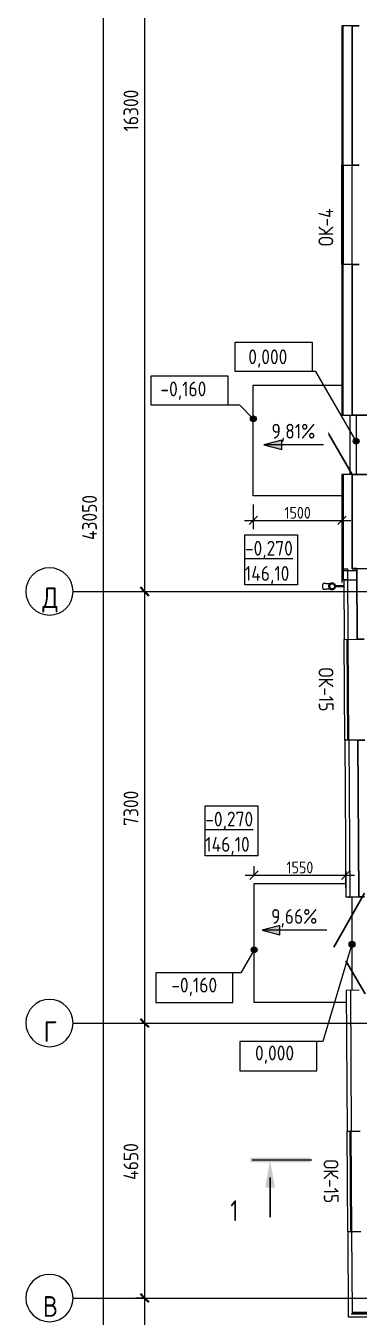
# Model space of a CAD drawing. Header units: millimetres. Extents: x -11345 to 411485, y -9810 to 73012.
# Drawn here: x 19607 to 25246, y 7971 to 29812 of the extents above; entities that cross this region are included whole.
import ezdxf

# ---------------------------------------------------------------- set-up
doc = ezdxf.new("R2010")
doc.units = ezdxf.units.MM
doc.linetypes.add('ADSK_Линия сетки', pattern=[25, 20, -2.5, 0, -2.5])
for name, color, linetype, lineweight in [('Аннотация', 7, 'Continuous', 18), ('Двери', 7, 'Continuous', 9), ('Марки окон', 7, 'Continuous', 20), ('Обобщенные модели', 7, 'Continuous', 18), ('Оси', 253, 'Continuous', 9), ('Отметки', 7, 'Continuous', 9), ('Перекрытие', 7, 'Continuous', 9), ('Размеры', 7, 'Continuous', 5), ('Размеры-100', 7, 'Continuous', 5), ('Разрезы', 7, 'Continuous', 9), ('Стены внутренние', 7, 'Continuous', 18), ('Стены наружные', 7, 'Continuous', 18), ('Стены несущие', 7, 'Continuous', 30), ('Стены отделка', 7, 'Continuous', 30), ('Стены штриховка', 7, 'Continuous', 9)]:
    doc.layers.add(name, color=color, linetype=linetype, lineweight=lineweight)
doc.styles.add('GOST Common_1', font='GOST_Common.ttf', dxfattribs={"width": 0.9, "height": 350})
doc.styles.add('GOST Common_2', font='GOST_Common.ttf', dxfattribs={"width": 0.9, "height": 250})
doc.styles.add('GOST Common_3', font='GOST_Common.ttf', dxfattribs={"width": 0.9, "height": 250})
doc.styles.add('GOST Common_4', font='GOST_Common.ttf', dxfattribs={"width": 0.8, "height": 350})
doc.styles.add('GOST Common_7', font='GOST_Common.ttf', dxfattribs={"width": 0.9, "height": 200})
doc.dimstyles.new('ADSK_Основной_2_5_мм', dxfattribs={"dimscale": 304.8, "dimtxt": 251.428749, "dimasz": 0.463911, "dimexe": 0.492126, "dimexo": 0.492126, "dimgap": 0.098425, "dimtad": 1, "dimrnd": 0.01, "dimdsep": 46, "dimtxsty": 'GOST Common_3', "dimblk1": 'OBLIQUE', "dimblk2": 'OBLIQUE', "dimsah": 1, "dimcen": 0.09, "dimdle": 0.492126, "dimazin": 2, "dimtfac": 1, "dimtdec": 4, "dimtix": 1, "dimtmove": 0, "dimatfit": 3, "dimfxl": 1, "dimtvp": 1, "dimtolj": 1, "dimtzin": 0, "dimlwd": 20, "dimlwe": 20, "dimarcsym": 2})
doc.dimstyles.new('ADSK_Основной_2_мм', dxfattribs={"dimscale": 304.8, "dimtxt": 201.142999, "dimasz": 0.463911, "dimexe": 0.492126, "dimexo": 0.492126, "dimgap": 0.098425, "dimtad": 1, "dimrnd": 0.01, "dimdsep": 46, "dimtxsty": 'GOST Common_7', "dimblk1": 'OBLIQUE', "dimblk2": 'OBLIQUE', "dimsah": 1, "dimcen": 0.09, "dimdle": 0.492126, "dimazin": 2, "dimtfac": 1, "dimtdec": 4, "dimtix": 1, "dimtmove": 0, "dimatfit": 3, "dimfxl": 1, "dimtvp": 1, "dimtolj": 1, "dimtzin": 0, "dimlwd": 20, "dimlwe": 20, "dimarcsym": 2})

# ---------------------------------------------------------------- blocks, each defined once
blk = doc.blocks.new('AC_Дверь_Однопольная_Стальная - 960х2080h ДН-5п-2649377-План 1-го этажа')
at = {"layer": 'Двери', "lineweight": 30}
blk.add_line((-500, 280), (366, 780), dxfattribs=at)
blk = doc.blocks.new('AC_Дверь_Двупольная_Стальная - 1700х2100h В_ДН-6л-2587719-План 1-го этажа')
at = {"layer": 'Двери', "lineweight": 30}
for p, q in [((850, 220), (-59, 745)), ((-850, 220), (-287, 545))]:
    blk.add_line(p, q, dxfattribs=at)
blk = doc.blocks.new('Водосток - Тип 1 _карниз больше 490мм_-5161094-План 1-го этажа')
at = {"layer": 'Обобщенные модели', "lineweight": 9}
h = blk.add_hatch(dxfattribs=at)
h.set_pattern_fill('FP_25', color=256, style=0, pattern_type=2)
h.set_pattern_definition([(314.706, (-20244.53, -7002.02), (106.6089, 105.5204), [])])
h.paths.add_polyline_path([(76, 171), (77, 147), (86, 129), (103, 115), (125, 110), (147, 115), (164, 129), (174, 150), (173, 172), (164, 191), (147, 205), (125, 210), (102, 204), (86, 191), (77, 172)])
at = {"layer": 'Обобщенные модели'}
for p, q in [((75, 306), (75, 264)), ((175, 264), (175, 306)), ((120, 109), (120, -30)), ((130, -30), (130, 109)), ((120, -30), (130, -30))]:
    blk.add_line(p, q, dxfattribs=at)
at = {"layer": 'Обобщенные модели', "flags": 128}
for points in [[(75, 173), (75, 174), (75, 177), (75, 180), (75, 183), (75, 186), (75, 190), (75, 193), (75, 197), (75, 201), (75, 205), (75, 210), (75, 214), (75, 219), (75, 224), (75, 229), (75, 234), (75, 239), (75, 245), (75, 250), (75, 256), (75, 261), (75, 264)], [(175, 264), (175, 258), (175, 252), (175, 247), (175, 242), (175, 236), (175, 231), (175, 226), (175, 221), (175, 216), (175, 212), (175, 207), (175, 203), (175, 199), (175, 195), (175, 191), (175, 188), (175, 184), (175, 181), (175, 178), (175, 175), (175, 173)]]:
    blk.add_lwpolyline(points, dxfattribs=at)
at = {"layer": 'Обобщенные модели'}
for start, end in [(90, 270), (270, 90)]:
    blk.add_arc((125, 160), 52, start, end, dxfattribs=at)
at = {"layer": 'Обобщенные модели', "lineweight": 40}
for start, end in [(90, 270), (270, 90)]:
    blk.add_arc((125, 160), 50, start, end, dxfattribs=at)
at = {"layer": 'Обобщенные модели'}
for start_param, end_param in [(4.712389, 6.283185), (3.141593, 4.712389)]:
    blk.add_ellipse((125, 306), major_axis=(-50, 0), ratio=0.309017, start_param=start_param, end_param=end_param, dxfattribs=at)
blk = doc.blocks.new('Высотные отметки - Рамка-12095-План 1-го этажа')
at = {"layer": 'Аннотация', "lineweight": 20}
for p, q in [((-6.5, 0), (-6.5, 5)), ((-6.5, 5), (6.5, 5)), ((6.5, 5), (6.5, 0)), ((6.5, 0), (-6.5, 0))]:
    blk.add_line(p, q, dxfattribs=at)
blk = doc.blocks.new('Разрез - Номер вида спереди_3_5 мм-16061-План 1-го этажа')
at = {"layer": 'Разрезы'}
for points in [[(9.8, 0.4), (9.8, -0.39), (-0.33, -0.39), (-0.33, 0.4)], [(2.18, -4.67), (3, 0), (3.82, -4.67)]]:
    blk.add_hatch(color=256, dxfattribs=at).paths.add_polyline_path(points)
at = {"layer": 'Разрезы', "lineweight": 30}
blk.add_line((3, -3), (3, -9.66), dxfattribs=at)
blk = doc.blocks.new('_Oblique')
at = {"color": 0, "linetype": 'ByBlock', "lineweight": -2}
blk.add_line((-0.5, -0.5), (0.5, 0.5), dxfattribs=at)
blk = doc.blocks.new('DIMBLOCK86-План 1-го этажа')
at = {"layer": 'Defpoints', "color": 0, "transparency": 16777216}
for p in [(23468, 15304), (25018, 15447), (25018, 15078)]:
    blk.add_point(p, dxfattribs=at)
at = {"layer": 'Размеры', "color": 0, "transparency": 16777216}
for p, q in [((23468, 15454), (23468, 15597)), ((25018, 15228), (25018, 15597)), ((23318, 15447), (25168, 15447))]:
    blk.add_line(p, q, dxfattribs=at)
at = {"layer": 'Размеры', "color": 0, "transparency": 16777216, "xscale": 141.4, "yscale": 141.4, "zscale": 141.4, "rotation": 180}
blk.add_blockref('_Oblique', (23468, 15447), dxfattribs=at)
at = {"layer": 'Размеры', "color": 0, "transparency": 16777216, "xscale": 141.4, "yscale": 141.4, "zscale": 141.4}
blk.add_blockref('_Oblique', (25018, 15447), dxfattribs=at)
at = {"layer": 'Размеры', "color": 0, "lineweight": 20, "transparency": 16777216, "insert": (24243, 15577), "char_height": 200, "width": 560.47, "attachment_point": 5, "style": 'GOST Common_7'}
blk.add_mtext('\\A1;1550', dxfattribs=at)
blk = doc.blocks.new('DIMBLOCK87-План 1-го этажа')
at = {"layer": 'Defpoints', "color": 0, "transparency": 16777216}
for p in [(23455, 21865), (24955, 21546), (24955, 21446)]:
    blk.add_point(p, dxfattribs=at)
at = {"layer": 'Размеры', "color": 0, "transparency": 16777216}
for p, q in [((23455, 21715), (23455, 21296)), ((23305, 21446), (25105, 21446)), ((24955, 21396), (24955, 21296))]:
    blk.add_line(p, q, dxfattribs=at)
at = {"layer": 'Размеры', "color": 0, "transparency": 16777216, "xscale": 141.4, "yscale": 141.4, "zscale": 141.4, "rotation": 180}
blk.add_blockref('_Oblique', (23455, 21446), dxfattribs=at)
at = {"layer": 'Размеры', "color": 0, "transparency": 16777216, "xscale": 141.4, "yscale": 141.4, "zscale": 141.4}
blk.add_blockref('_Oblique', (24955, 21446), dxfattribs=at)
at = {"layer": 'Размеры', "color": 0, "lineweight": 20, "transparency": 16777216, "insert": (24205, 21576), "char_height": 200, "width": 560.47, "attachment_point": 5, "style": 'GOST Common_7'}
blk.add_mtext('\\A1;1500', dxfattribs=at)
blk = doc.blocks.new('Ось сетки - Круг_Ø8 мм-8258-План 1-го этажа')
at = {"layer": 'Оси', "lineweight": 20}
for start, end in [(360, 180), (180, 360)]:
    blk.add_arc((0, 0), 4, start, end, dxfattribs=at)
blk = doc.blocks.new('DIMBLOCK2-План 1-го этажа')
at = {"layer": 'Размеры-100', "lineweight": 40, "transparency": 16777216}
for p, q in [((20917, 43045), (20846, 43116)), ((20917, 43045), (20988, 42974)), ((20917, -5), (20846, 66)), ((20917, -5), (20988, -76))]:
    blk.add_line(p, q, dxfattribs=at)
at = {"layer": 'Размеры-100', "lineweight": 20, "transparency": 16777216}
for p, q in [((20917, 43045), (20867, 43045)), ((20917, 43195), (20917, -155)), ((20917, 43045), (21067, 43045)), ((20917, -5), (20867, -5)), ((20917, -5), (21067, -5))]:
    blk.add_line(p, q, dxfattribs=at)
at = {"layer": 'Размеры-100', "color": 0, "lineweight": 20, "transparency": 16777216, "insert": (20560, 21115), "char_height": 250, "width": 971.62, "attachment_point": 1, "rotation": 90, "line_spacing_factor": 1.022761, "style": 'GOST Common_3'}
blk.add_mtext('43050', dxfattribs=at)
blk = doc.blocks.new('DIMBLOCK15-План 1-го этажа')
at = {"layer": 'Размеры-100', "lineweight": 40, "transparency": 16777216}
for p, q in [((20917, 43045), (20846, 43116)), ((20917, 43045), (20988, 42974)), ((20917, -5), (20846, 66)), ((20917, -5), (20988, -76))]:
    blk.add_line(p, q, dxfattribs=at)
at = {"layer": 'Размеры-100', "lineweight": 20, "transparency": 16777216}
for p, q in [((20917, 43045), (20867, 43045)), ((20917, 43195), (20917, -5)), ((20917, 43045), (21067, 43045)), ((20917, -5), (20867, -5)), ((20917, -5), (21067, -5))]:
    blk.add_line(p, q, dxfattribs=at)
at = {"layer": 'Размеры-100', "color": 0, "lineweight": 20, "transparency": 16777216, "insert": (20560, 21115), "char_height": 250, "width": 971.62, "attachment_point": 1, "rotation": 90, "line_spacing_factor": 1.022761, "style": 'GOST Common_3'}
blk.add_mtext('43050', dxfattribs=at)
blk = doc.blocks.new('DIMBLOCK18-План 1-го этажа')
at = {"layer": 'Размеры-100', "lineweight": 40, "transparency": 16777216}
for p, q in [((21617, 36545), (21546, 36616)), ((21617, 36545), (21688, 36474)), ((21617, 20245), (21546, 20316)), ((21617, 20245), (21688, 20174))]:
    blk.add_line(p, q, dxfattribs=at)
at = {"layer": 'Размеры-100', "lineweight": 20, "transparency": 16777216}
for p, q in [((21617, 36545), (21567, 36545)), ((21617, 36545), (21617, 20245)), ((21617, 36545), (21767, 36545)), ((21617, 20245), (21567, 20245)), ((21617, 20245), (21767, 20245))]:
    blk.add_line(p, q, dxfattribs=at)
at = {"layer": 'Размеры-100', "color": 0, "lineweight": 20, "transparency": 16777216, "insert": (21260, 28024), "char_height": 250, "width": 889.8, "attachment_point": 1, "rotation": 90, "line_spacing_factor": 1.022761, "style": 'GOST Common_3'}
blk.add_mtext('16300', dxfattribs=at)
blk = doc.blocks.new('DIMBLOCK19-План 1-го этажа')
at = {"layer": 'Размеры-100', "lineweight": 40, "transparency": 16777216}
for p, q in [((21617, 20245), (21546, 20316)), ((21617, 20245), (21688, 20174)), ((21617, 12945), (21546, 13016)), ((21617, 12945), (21688, 12874))]:
    blk.add_line(p, q, dxfattribs=at)
at = {"layer": 'Размеры-100', "lineweight": 20, "transparency": 16777216}
for p, q in [((21617, 20245), (21567, 20245)), ((21617, 20245), (21617, 12945)), ((21617, 20245), (21767, 20245)), ((21617, 12945), (21567, 12945)), ((21617, 12945), (21767, 12945))]:
    blk.add_line(p, q, dxfattribs=at)
at = {"layer": 'Размеры-100', "color": 0, "lineweight": 20, "transparency": 16777216, "insert": (21260, 16280), "char_height": 250, "width": 756.84, "attachment_point": 1, "rotation": 90, "line_spacing_factor": 1.022761, "style": 'GOST Common_3'}
blk.add_mtext('7300', dxfattribs=at)
blk = doc.blocks.new('DIMBLOCK20-План 1-го этажа')
at = {"layer": 'Размеры-100', "lineweight": 40, "transparency": 16777216}
for p, q in [((21617, 12945), (21546, 13016)), ((21617, 12945), (21688, 12874)), ((21617, 8295), (21546, 8366)), ((21617, 8295), (21688, 8224))]:
    blk.add_line(p, q, dxfattribs=at)
at = {"layer": 'Размеры-100', "lineweight": 20, "transparency": 16777216}
for p, q in [((21617, 12945), (21567, 12945)), ((21617, 12945), (21617, 8295)), ((21617, 12945), (21767, 12945)), ((21617, 8295), (21467, 8295)), ((21617, 8295), (21888, 8295))]:
    blk.add_line(p, q, dxfattribs=at)
at = {"layer": 'Размеры-100', "color": 0, "lineweight": 20, "transparency": 16777216, "insert": (21260, 10294), "char_height": 250, "width": 782.41, "attachment_point": 1, "rotation": 90, "line_spacing_factor": 1.022761, "style": 'GOST Common_3'}
blk.add_mtext('4650', dxfattribs=at)
blk = doc.blocks.new('DIMBLOCK21-План 1-го этажа')
at = {"layer": 'Размеры-100', "lineweight": 40, "transparency": 16777216}
for p, q in [((21617, 8295), (21546, 8366)), ((21617, 8295), (21688, 8224)), ((21617, 1795), (21546, 1866)), ((21617, 1795), (21688, 1724))]:
    blk.add_line(p, q, dxfattribs=at)
at = {"layer": 'Размеры-100', "lineweight": 20, "transparency": 16777216}
for p, q in [((21617, 8295), (21467, 8295)), ((21617, 8295), (21617, 1795)), ((21617, 8295), (21888, 8295)), ((21617, 1795), (21567, 1795)), ((21617, 1795), (21767, 1795))]:
    blk.add_line(p, q, dxfattribs=at)
at = {"layer": 'Размеры-100', "color": 0, "lineweight": 20, "transparency": 16777216, "insert": (21260, 4730), "char_height": 250, "width": 756.84, "attachment_point": 1, "rotation": 90, "line_spacing_factor": 1.022761, "style": 'GOST Common_3'}
blk.add_mtext('6500', dxfattribs=at)
blk = doc.blocks.new('оси')
at = {"layer": 'Оси', "linetype": 'ADSK_Линия сетки'}
for p, q in [((-5146.135, 22400), (62505.288, 22400)), ((-5146.135, 15100), (62505.288, 15100)), ((-5146.135, 10450), (62505.288, 10450))]:
    blk.add_line(p, q, dxfattribs=at)
at = {"layer": 'Оси', "lineweight": 20, "xscale": 99.99999999999993, "yscale": 99.99999999999993, "zscale": 99.99999999999993, "rotation": 269.9999999999994}
for p in [(-5546.135, 22400), (-5546.135, 15100), (-5546.135, 10450)]:
    blk.add_blockref('Ось сетки - Круг_Ø8 мм-8258-План 1-го этажа', p, dxfattribs=at)
at = {"layer": 'Оси', "insert": (-5531.208, 22257.149), "char_height": 350, "width": 291.6, "attachment_point": 5, "line_spacing_factor": 1.022766, "style": 'GOST Common_1'}
blk.add_mtext('\\pxqc,t0.25714,0.51429,0.77143,1.02857,1.28571,1.54286,1.8,2.05714,2.31429,2.57143,2.82857,3.08571,3.34286,3.6,3.85714,4.11429,4.37143,4.62857,4.88571,5.14286,5.4,5.65714,5.91429,6.17143,6.42857,6.68571,6.94286,7.2,7.45714,7.71429,7.97143,8.22857;{Д}', dxfattribs=at)
at = {"layer": 'Размеры', "lineweight": 20}
for base, p1, p2, override, picture, middle in [((-4636.566, 2150), (-4536.581, 45200), (-4536.581, 2150), {"dimpost": '<>', "dimfxl": 43050}, 'DIMBLOCK2-План 1-го этажа', (-4791.566, 23675)), ((-4636.566, 2150), (-4536.581, 45200), (-4536.581, 2150), {"dimpost": '<>', "dimfxl": 43050}, 'DIMBLOCK15-План 1-го этажа', (-4791.566, 23675)), ((-3936.566, 22400), (-3836.581, 38700), (-3836.581, 22400), {"dimpost": '<>', "dimfxl": 16300}, 'DIMBLOCK18-План 1-го этажа', (-4091.566, 30550)), ((-3936.566, 15100), (-3836.581, 22400), (-3836.581, 15100), {"dimpost": '<>', "dimfxl": 7300}, 'DIMBLOCK19-План 1-го этажа', (-4091.566, 18750)), ((-3936.566, 10450), (-3836.581, 15100), (-3515.459, 10450), {"dimpost": '<>', "dimfxl": 4661.07493}, 'DIMBLOCK20-План 1-го этажа', (-4091.566, 12775)), ((-3936.566, 3950), (-3515.459, 10450), (-3836.581, 3950), {"dimpost": '<>', "dimfxl": 6507.927435}, 'DIMBLOCK21-План 1-го этажа', (-4091.566, 7200))]:
    dim = blk.add_linear_dim(base=base, p1=p1, p2=p2, angle=90, dimstyle='ADSK_Основной_2_5_мм', override=override, dxfattribs=at)
    dim.commit()
    dim.dimension.update_dxf_attribs({"geometry": picture, "text_midpoint": middle, "insert": (-25553.429, 2155)})

msp = doc.modelspace()

# ---------------------------------------------------------------- hatches: boundary and pattern name
at = {"layer": 'Отметки'}
h = msp.add_hatch(color=256, dxfattribs=at)
edge = h.paths.add_edge_path()
edge.add_arc((23455.25833, 23164.36471), 50, 0, 360)
h = msp.add_hatch(color=256, dxfattribs=at)
edge = h.paths.add_edge_path()
edge.add_arc((25193.88552, 22787.01642), 50, 0, 360)
h = msp.add_hatch(color=256, dxfattribs=at)
edge = h.paths.add_edge_path()
edge.add_arc((23468.32625, 14183.19556), 50, 0, 360)
h = msp.add_hatch(color=256, dxfattribs=at)
edge = h.paths.add_edge_path()
edge.add_arc((25124.04592, 14277.3444), 50, 0, 360)

# ---------------------------------------------------------------- linework, layer by layer
at = {"layer": 'Аннотация', "lineweight": 9, "flags": 128}
for points in [[(23313.62879, 21201.51627), (24201.02879, 21201.51627), (24201.02879, 20354.51627), (23313.62879, 20354.51627)], [(22642.66713, 16620.55785), (23530.06713, 16620.55785), (23530.06713, 15773.55785), (22642.66713, 15773.55785)]]:
    msp.add_lwpolyline(points, close=True, dxfattribs=at)
at = {"layer": 'Отметки', "lineweight": 20}
for p, q in [((24515.1764, 23962.57511), (23798.49825, 23962.57511)), ((23226.49537, 23393.12766), (22375.7832, 23393.12766)), ((23455.25833, 23164.36471), (23226.49537, 23393.12766)), ((25124.04592, 14277.3444), (24630.34784, 12634.97015)), ((23468.32625, 14183.19556), (23244.10092, 13794.82589)), ((23244.10092, 13794.82589), (22457.2525, 13794.82589)), ((24630.34784, 12634.97015), (23877.1571, 12634.97015))]:
    msp.add_line(p, q, dxfattribs=at)
at = {"layer": 'Отметки'}
for centre in [(23455.25833, 23164.36471), (25193.88552, 22787.01642), (23468.32625, 14183.19556), (25124.04592, 14277.3444)]:
    msp.add_circle(centre, 50, dxfattribs=at)
at = {"layer": 'Перекрытие'}
for p, q in [((23455.07625, 23733.02377), (24956.07625, 23733.02377)), ((23455.07625, 21864.76615), (23455.07625, 23733.02377)), ((25085.73656, 23225.23672), (25085.73656, 22225.23672)), ((25193.88552, 23225.23672), (25193.88552, 22225.23672)), ((24956.07625, 21864.76615), (23455.07625, 21864.76615)), ((23468.32625, 15303.9842), (25016.91944, 15303.9842)), ((23468.32625, 13293.02377), (23468.32625, 15303.9842)), ((25124.04592, 15078.36401), (25124.04592, 13498.33347)), ((25029.42412, 13293.02377), (23468.32625, 13293.02377))]:
    msp.add_line(p, q, dxfattribs=at)
at = {"layer": 'Разрезы', "lineweight": 20}
msp.add_line((23438.71022, 10630.75439), (24447.27517, 10630.75439), dxfattribs=at)
at = {"layer": 'Стены внутренние'}
msp.add_line((25126.07625, 25776.7089), (25126.07625, 27456.7089), dxfattribs=at)
at = {"layer": 'Стены наружные'}
for p, q in [((24955.07625, 25776.7089), (24955.07625, 27456.7089)), ((24956.07625, 27456.7089), (24955.07625, 27456.7089)), ((24956.07625, 25776.7089), (24956.07625, 27456.7089)), ((24976.07625, 27456.7089), (24976.07625, 25776.7089)), ((24956.07625, 25776.7089), (24955.07625, 25776.7089)), ((25034.97063, 20443.47086), (25045.23432, 20443.53383)), ((25001.83492, 17729.82511), (24991.23299, 19434.79215)), ((25041.23202, 19435.10388), (25061.1566, 19435.22612)), ((25051.83395, 17730.13602), (25041.23202, 19435.10306)), ((25071.83357, 17730.26038), (25061.23163, 19435.22742)), ((25067.8948, 15076.86615), (25087.89443, 15076.98885)), ((25053.55579, 9412.25019), (25042.95385, 11117.21722)), ((25092.94667, 11118.52888), (25112.17889, 11118.64687)), ((25103.54239, 9414.56106), (25092.95289, 11117.52813)), ((25123.55444, 9412.68546), (25112.9525, 11117.65249)), ((25102.63927, 9413.55625), (25122.63889, 9413.67895)), ((31487.06737, 8048.59002), (25132.03674, 8048.59002)), ((25132.03674, 8048.59002), (25132.1611, 8028.59002)), ((25132.1611, 8028.59002), (31487.06737, 8028.59002))]:
    msp.add_line(p, q, dxfattribs=at)
at = {"layer": 'Стены несущие'}
for p, q in [((25126.07625, 29811.7089), (25126.07625, 27456.7089)), ((25246.07625, 29811.7089), (25126.07625, 29811.7089)), ((25126.07625, 27456.7089), (25246.07625, 27456.7089)), ((25246.07625, 25776.7089), (25126.07625, 25776.7089)), ((25126.07625, 23225.23672), (25126.07625, 25776.7089)), ((25126.07625, 23225.23672), (25686.07625, 23225.23672)), ((25686.07625, 22225.23672), (25126.07625, 22225.23672)), ((25126.07625, 20628.48495), (25126.07625, 22225.23672)), ((25126.07625, 20628.48495), (25203.81454, 20628.48495)), ((25211.22873, 19436.16014), (25203.81454, 20628.48495)), ((25211.22873, 19436.16014), (25331.22641, 19436.90632)), ((25341.82835, 17731.93928), (25221.83067, 17731.1931)), ((25238.32224, 15079.07461), (25221.83067, 17731.1931)), ((25238.32224, 15079.07461), (25338.3203, 15079.69643))]:
    msp.add_line(p, q, dxfattribs=at)
at = {"layer": 'Стены отделка', "lineweight": 9}
for p, q in [((24955.07625, 29811.7089), (24955.07625, 27456.7089)), ((24956.07625, 29811.7089), (24956.07625, 27456.7089)), ((25126.07625, 29811.7089), (24956.07625, 29811.7089)), ((24976.07625, 27456.7089), (24976.07625, 29811.7089)), ((24956.07625, 27456.7089), (25126.07625, 27456.7089)), ((24955.07625, 25776.7089), (24955.07625, 23225.23672)), ((24956.07625, 25776.7089), (24956.07625, 23225.23672)), ((25126.07625, 25776.7089), (24956.07625, 25776.7089)), ((24976.07625, 23225.23672), (24976.07625, 25776.7089)), ((24955.07625, 23225.23672), (25126.07625, 23225.23672)), ((25126.07625, 22225.23672), (24955.07625, 22225.23672)), ((24955.07625, 22225.23672), (24955.07625, 20396.31798)), ((24956.07625, 20396.31798), (24956.07625, 22225.23672)), ((24976.07625, 22225.23672), (24976.07625, 20443.53383)), ((24976.07625, 20628.48495), (25053.81164, 20628.48495)), ((25204.0271, 20593.53383), (24976.07625, 20593.53383)), ((25061.23163, 19435.22742), (25053.79915, 20630.49376)), ((25203.79625, 20631.42648), (25126.07625, 20630.94319)), ((25203.81454, 20628.48495), (25203.79625, 20631.42648)), ((25204.0271, 20443.53383), (25204.0271, 20593.53383)), ((24955.07625, 20396.31798), (24956.07625, 20396.31798)), ((24956.07625, 20443.53383), (25204.0271, 20443.53383)), ((25034.96314, 20443.24247), (24984.96411, 20442.93156)), ((24984.96411, 20442.93156), (24991.23299, 19434.79215)), ((25054.96134, 20443.59434), (25034.96173, 20443.46997)), ((25034.96173, 20443.46997), (25034.96314, 20443.24247)), ((24991.23299, 19434.79215), (25211.22873, 19436.16014)), ((25041.23202, 19435.10306), (25041.2258, 19436.10304)), ((25211.22873, 19436.16014), (25211.22873, 19436.16014)), ((25221.83067, 17731.1931), (25001.83492, 17729.82511)), ((25001.83492, 17729.82511), (25018.32649, 15077.70662)), ((25071.83357, 17730.26038), (25088.32514, 15078.14189)), ((25018.32649, 15077.70662), (25238.32224, 15079.07461)), ((25068.32552, 15078.01753), (25068.30065, 15082.01745)), ((25238.32224, 15079.07461), (25238.32224, 15079.07461)), ((25248.1469, 13499.10516), (25028.15116, 13497.73717)), ((25028.15116, 13497.73717), (25042.95385, 11117.21722)), ((25098.1498, 13498.17244), (25112.9525, 11117.65249)), ((25042.95385, 11117.21722), (25262.9496, 11118.58522)), ((25092.95289, 11117.52813), (25092.94045, 11119.52809)), ((25273.55154, 9413.61818), (25053.55579, 9412.25019)), ((25053.55579, 9412.25019), (25062.47066, 7978.59002)), ((25132.03674, 8048.59002), (25123.55444, 9412.68546)), ((25062.47066, 7978.59002), (31457.58419, 7978.59002)), ((25112.16072, 8028.59002), (25132.1611, 8028.59002)), ((25132.03674, 8048.59002), (31527.48987, 8048.59002))]:
    msp.add_line(p, q, dxfattribs=at)
at = {"layer": 'Стены штриховка'}
msp.add_line((25686.07625, 20628.48495), (25203.81454, 20628.48495), dxfattribs=at)

# ---------------------------------------------------------------- block references
at = {"layer": 'Двери', "color": 8, "true_color": 0x7f7f7f}
for name, p, rotation in [('AC_Дверь_Однопольная_Стальная - 960х2080h ДН-5п-2649377-План 1-го этажа', (25406.07625, 22725.23672), 90.0000000000001), ('AC_Дверь_Двупольная_Стальная - 1700х2100h В_ДН-6л-2587719-План 1-го этажа', (25563.22838, 14291.07969), 90.35627563939659)]:
    msp.add_blockref(name, p, dxfattribs=dict(at, rotation=rotation))
at = {"layer": 'Обобщенные модели', "rotation": 90.29404624676303}
msp.add_blockref('Водосток - Тип 1 _карниз больше 490мм_-5161094-План 1-го этажа', (24948.04131, 20208.33151), dxfattribs=at)
at = {"layer": 'Отметки', "lineweight": 20, "xscale": 99.99999999999993, "yscale": 99.99999999999993, "zscale": 99.99999999999993}
for p in [(23798.49825, 23962.57511), (22375.7832, 23393.12766)]:
    msp.add_blockref('Высотные отметки - Рамка-12095-План 1-го этажа', p, dxfattribs=at)
at = {"layer": 'Отметки', "lineweight": 20, "extrusion": (0, 0, -1), "xscale": 99.99999999999993, "yscale": 99.99999999999993, "zscale": 99.99999999999993, "rotation": 180}
for p in [(-22457.2525, 13794.82589), (-23877.1571, 12634.97015)]:
    msp.add_blockref('Высотные отметки - Рамка-12095-План 1-го этажа', p, dxfattribs=at)
at = {"layer": 'Разрезы', "lineweight": 50, "xscale": 99.99999999999993, "yscale": 99.99999999999993, "zscale": 99.99999999999993}
msp.add_blockref('Разрез - Номер вида спереди_3_5 мм-16061-План 1-го этажа', (23438.71022, 10630.75439), dxfattribs=at)

# ---------------------------------------------------------------- texts
at = {"layer": 'Аннотация', "lineweight": 9, "char_height": 250, "width": 896.274, "attachment_point": 1, "line_spacing_factor": 1.022766, "style": 'GOST Common_2'}
for insert in [(23313.62879, 21101.1365), (22642.66713, 16520.17808)]:
    msp.add_mtext('\\pxt1.44,2.88,4.32,5.76,7.2,8.64,10.08,11.52,12.96,14.4,15.84,17.28,18.72,20.16,21.6,23.04,24.48,25.92,27.36,28.8,30.24,31.68,33.12,34.56,36,37.44,38.88,40.32,41.76,43.2,44.64,46.08;{\\L-0,270\\P\\l146,10}', dxfattribs=dict(at, insert=insert))
at = {"layer": 'Марки окон', "lineweight": 9, "char_height": 250, "attachment_point": 5, "line_spacing_factor": 1.022766, "style": 'GOST Common_2'}
for s, insert, width, rotation in [('\\pxqc,t1.8,3.6,5.4,7.2,9,10.8,12.6,14.4,16.2,18,19.8,21.6,23.4,25.2,27,28.8,30.6,32.4,34.2,36,37.8,39.6,41.4,43.2,45,46.8,48.6,50.4,52.2,54,55.8,57.6;{ОК-4}', (24683.28222, 26405.05642), 702.9, 90), ('\\pxqc,t1.8,3.6,5.4,7.2,9,10.8,12.6,14.4,16.2,18,19.8,21.6,23.4,25.2,27,28.8,30.6,32.4,34.2,36,37.8,39.6,41.4,43.2,45,46.8,48.6,50.4,52.2,54,55.8,57.6;{ОК-15}', (24685.9364, 18586.48477), 797.4, 270.356275639), ('\\pxqc,t1.8,3.6,5.4,7.2,9,10.8,12.6,14.4,16.2,18,19.8,21.6,23.4,25.2,27,28.8,30.6,32.4,34.2,36,37.8,39.6,41.4,43.2,45,46.8,48.6,50.4,52.2,54,55.8,57.6;{ОК-15}', (24770.77591, 10269.11579), 797.4, 270.356275639)]:
    msp.add_mtext(s, dxfattribs=dict(at, insert=insert, width=width, rotation=rotation))
at = {"layer": 'Оси', "char_height": 350, "attachment_point": 5, "line_spacing_factor": 1.022766, "style": 'GOST Common_1'}
for s, insert, width in [('\\pxqc,t0.25714,0.51429,0.77143,1.02857,1.28571,1.54286,1.8,2.05714,2.31429,2.57143,2.82857,3.08571,3.34286,3.6,3.85714,4.11429,4.37143,4.62857,4.88571,5.14286,5.4,5.65714,5.91429,6.17143,6.42857,6.68571,6.94286,7.2,7.45714,7.71429,7.97143,8.22857;{Г}', (20021.77129, 12802.14898), 232.2), ('\\pxqc,t0.25714,0.51429,0.77143,1.02857,1.28571,1.54286,1.8,2.05714,2.31429,2.57143,2.82857,3.08571,3.34286,3.6,3.85714,4.11429,4.37143,4.62857,4.88571,5.14286,5.4,5.65714,5.91429,6.17143,6.42857,6.68571,6.94286,7.2,7.45714,7.71429,7.97143,8.22857;{В}', (20022.22129, 8152.14898), 261.9)]:
    msp.add_mtext(s, dxfattribs=dict(at, insert=insert, width=width))
at = {"layer": 'Отметки', "lineweight": 20, "char_height": 250, "attachment_point": 1, "line_spacing_factor": 1.022761, "style": 'GOST Common_3'}
for s, insert, width in [('0,000', (23369.82218, 24339.28218), 1028.8225687), ('-0,160', (21884.47099, 23794.88996), 977.532294), ('-0,160', (22067.57379, 13712.66348), 977.532294), ('0,000', (23484.26693, 12563.99309), 1028.8225687)]:
    msp.add_mtext(s, dxfattribs=dict(at, insert=insert, width=width))
at = {"layer": 'Разрезы', "insert": (23134.27378, 9772.82313), "char_height": 350, "width": 143.2, "attachment_point": 5, "line_spacing_factor": 1.022766, "style": 'GOST Common_4'}
msp.add_mtext('\\pxqc,t2.90286,5.80571,8.70857,11.61143,14.51429,17.41714,20.32,23.22286,26.12571,29.02857,31.93143,34.83429,37.73714,40.64,43.54286,46.44571,49.34857,52.25143,55.15429,58.05714,60.96,63.86286,66.76571,69.66857,72.57143,75.47429,78.37714,81.28,84.18286,87.08571,89.98857,92.89143;{1}', dxfattribs=at)

# ---------------------------------------------------------------- dimensions: what is measured, and where the dimension line sits
at = {"layer": 'Размеры', "lineweight": 20}
for base, p1, p2, override, picture, middle in [((24955.07625, 21445.64166), (23455.07625, 21864.76615), (24955.07625, 21545.62656), {"dimpost": '<>', "dimfxl": 1533.574281, "dimlwd": 65535, "dimlwe": 65535}, 'DIMBLOCK87-План 1-го этажа', (24205.07625, 21575.64166)), ((25018.32649, 15446.82885), (23468.32625, 15303.9842), (25018.32649, 15077.70662), {"dimpost": '<>', "dimfxl": 1566.42979, "dimlwd": 65535, "dimlwe": 65535}, 'DIMBLOCK86-План 1-го этажа', (24243.32637, 15576.82885))]:
    dim = msp.add_linear_dim(base=base, p1=p1, p2=p2, dimstyle='ADSK_Основной_2_мм', override=override, dxfattribs=at)
    dim.commit()
    dim.dimension.update_dxf_attribs({"geometry": picture, "text_midpoint": middle})

# ---------------------------------------------------------------- next in the draw order: texts
at = {"layer": 'Размеры', "lineweight": 20, "char_height": 250, "attachment_point": 1, "line_spacing_factor": 1.022761, "style": 'GOST Common_3', "bg_fill": 3, "box_fill_scale": 1.25, "bg_fill_color": 256, "bg_fill_true_color": 13158600, "bg_fill_transparency": 0}
for s, insert, width in [('9,81%', (23763.41689, 23080.44772), 899.0883445), ('9,66%', (23756.68218, 14873.8452), 950.3786192)]:
    msp.add_mtext(s, dxfattribs=dict(at, insert=insert, width=width))

# ---------------------------------------------------------------- next in the draw order: hatches: boundary and pattern name
at = {"layer": 'Размеры'}
for points in [[(23635.90988, 22723.74065), (23935.90988, 22643.35589), (23935.90988, 22804.1254)], [(23605.03361, 14517.13812), (23905.03361, 14436.75336), (23905.03361, 14597.52288)]]:
    msp.add_hatch(color=256, dxfattribs=at).paths.add_polyline_path(points)

# ---------------------------------------------------------------- next in the draw order: linework, layer by layer
at = {"layer": 'Отметки', "lineweight": 20}
msp.add_line((25193.88552, 22787.01642), (24515.1764, 23962.57511), dxfattribs=at)
at = {"layer": 'Размеры'}
for p, q in [((23935.90988, 22804.1254), (23635.90988, 22723.74065)), ((23635.90988, 22723.74065), (23935.90988, 22643.35589)), ((23935.90988, 22643.35589), (23935.90988, 22804.1254)), ((23905.03361, 14597.52288), (23605.03361, 14517.13812)), ((23605.03361, 14517.13812), (23905.03361, 14436.75336)), ((23905.03361, 14436.75336), (23905.03361, 14597.52288))]:
    msp.add_line(p, q, dxfattribs=at)
at = {"layer": 'Размеры', "lineweight": 20}
for p, q in [((24640.1642, 22723.74065), (23635.90988, 22723.74065)), ((24700.31292, 14517.13812), (23605.03361, 14517.13812))]:
    msp.add_line(p, q, dxfattribs=at)

# ---------------------------------------------------------------- next in the draw order: block references
msp.add_blockref('оси', (25553.42928, -2155))

doc.saveas('drawing.dxf')
